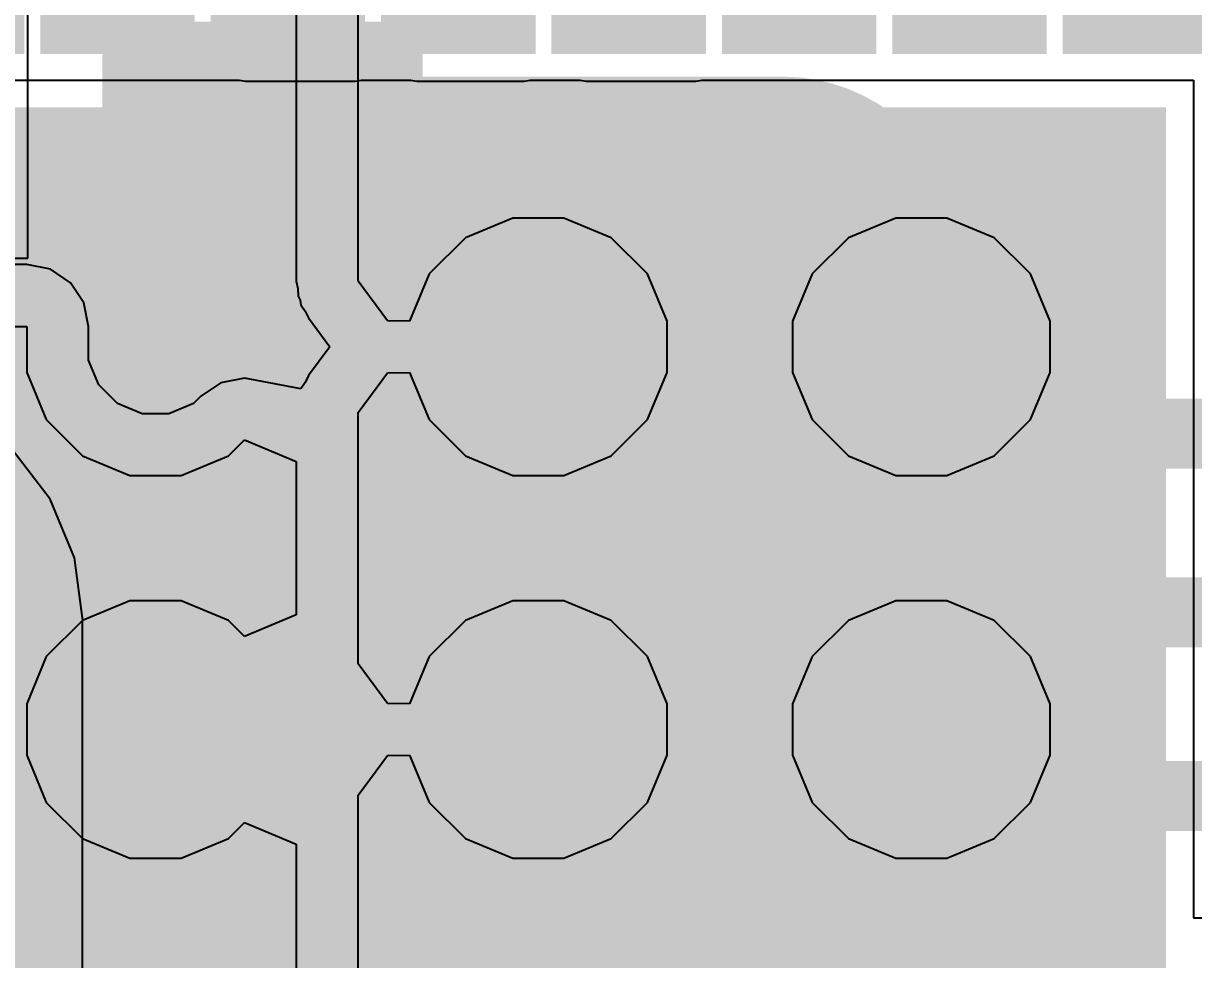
# Model space of a CAD drawing. Header units: inches. Extents: x -10 to 344, y -7 to 75.
# Drawn here: x 52.382 to 55.816, y 7.869 to 10.619 of the extents above; entities that cross this region are included whole.
import ezdxf

# ---------------------------------------------------------------- set-up
doc = ezdxf.new("R2010")
doc.units = ezdxf.units.IN
for name, color, linetype in [('Bottom Layer', 5, 'Continuous'), ('Bottom Solder', 6, 'Continuous'), ('Drill Drawing', 1, 'Continuous'), ('Mid Layer 1', 16, 'Continuous'), ('Mid Layer 2', 76, 'Continuous'), ('Top Layer', 1, 'Continuous'), ('Top Overlay', 2, 'Continuous'), ('Top Paste', 8, 'Continuous'), ('Top Solder', 216, 'Continuous'), ('Via Holes', 16, 'Continuous')]:
    doc.layers.add(name, color=color, linetype=linetype)
doc.styles.add('Arial_Bold', font='', dxfattribs={"height": 0.2})
doc.styles.get('Arial_Bold').set_extended_font_data('Arial', bold=True)

# ---------------------------------------------------------------- blocks, each defined once
blk = doc.blocks.new('C___0402_25')
at = {"layer": 'Top Layer'}
for points in [[(-0.6985, -0.3175), (-0.6985, 0.3175), (-0.2413, 0.3175), (-0.2413, -0.3175)], [(0.2413, -0.3175), (0.2413, 0.3175), (0.6985, 0.3175), (0.6985, -0.3175)]]:
    blk.add_hatch(color=1, dxfattribs=at).paths.add_polyline_path(points)
at = {"layer": 'Top Paste'}
for points in [[(-0.6985, -0.3175), (-0.6985, 0.3175), (-0.2413, 0.3175), (-0.2413, -0.3175)], [(0.2413, -0.3175), (0.2413, 0.3175), (0.6985, 0.3175), (0.6985, -0.3175)]]:
    blk.add_hatch(color=8, dxfattribs=at).paths.add_polyline_path(points)
at = {"layer": 'Top Solder'}
for points in [[(-0.7585, -0.3775), (-0.7585, 0.3775), (-0.1813, 0.3775), (-0.1813, -0.3775)], [(0.1813, -0.3775), (0.1813, 0.3775), (0.7585, 0.3775), (0.7585, -0.3775)]]:
    blk.add_hatch(color=216, dxfattribs=at).paths.add_polyline_path(points)
at = {"layer": 'Top Overlay'}
for points in [[(-0.7874, 0.4064, 0.127, 0.127, 0), (-0.2794, 0.4064, 0.127, 0.127, 0)], [(-0.7874, 0.4064, 0.127, 0.127, 0), (-0.7874, -0.4064, 0.127, 0.127, 0)], [(0.2794, 0.4064, 0.127, 0.127, 0), (0.7874, 0.4064, 0.127, 0.127, 0)], [(0.7874, 0.4064, 0.127, 0.127, 0), (0.7874, -0.4064, 0.127, 0.127, 0)], [(-0.7874, -0.4064, 0.127, 0.127, 0), (-0.2794, -0.4064, 0.127, 0.127, 0)], [(0.2794, -0.4064, 0.127, 0.127, 0), (0.7874, -0.4064, 0.127, 0.127, 0)]]:
    blk.add_lwpolyline(points, format="xyseb", dxfattribs=at)
for points in [[(-0.8191, 0.4064, 0.0635, 0.0635, 1), (-0.7556, 0.4064, 0.0635, 0.0635, 1)], [(-0.8191, 0.4064, 0.0635, 0.0635, 1), (-0.7556, 0.4064, 0.0635, 0.0635, 1)], [(-0.3111, 0.4064, 0.0635, 0.0635, 1), (-0.2477, 0.4064, 0.0635, 0.0635, 1)], [(0.2477, 0.4064, 0.0635, 0.0635, 1), (0.3111, 0.4064, 0.0635, 0.0635, 1)], [(0.7556, 0.4064, 0.0635, 0.0635, 1), (0.8191, 0.4064, 0.0635, 0.0635, 1)], [(0.7556, 0.4064, 0.0635, 0.0635, 1), (0.8191, 0.4064, 0.0635, 0.0635, 1)], [(-0.8191, -0.4064, 0.0635, 0.0635, 1), (-0.7556, -0.4064, 0.0635, 0.0635, 1)], [(-0.8191, -0.4064, 0.0635, 0.0635, 1), (-0.7556, -0.4064, 0.0635, 0.0635, 1)], [(-0.3111, -0.4064, 0.0635, 0.0635, 1), (-0.2477, -0.4064, 0.0635, 0.0635, 1)], [(0.2477, -0.4064, 0.0635, 0.0635, 1), (0.3111, -0.4064, 0.0635, 0.0635, 1)], [(0.7556, -0.4064, 0.0635, 0.0635, 1), (0.8191, -0.4064, 0.0635, 0.0635, 1)], [(0.7556, -0.4064, 0.0635, 0.0635, 1), (0.8191, -0.4064, 0.0635, 0.0635, 1)]]:
    blk.add_lwpolyline(points, format="xyseb", close=True, dxfattribs=at)
blk = doc.blocks.new('32_QFN__5_5__B_27')
at = {"layer": 'Bottom Layer'}
blk.add_hatch(color=5, dxfattribs=at).paths.add_polyline_path([(-1.725, 1.725), (1.725, 1.725), (1.725, -1.725), (-1.725, -1.725)])
at = {"layer": 'Bottom Solder'}
for points in [[(1.9834, 1.9766), (2.8866, 1.9766), (2.8866, 1.5234), (1.9834, 1.5234)], [(-1.8266, 1.8266), (1.8266, 1.8266), (1.8266, -1.8266), (-1.8266, -1.8266)], [(1.9834, 1.4766), (2.8866, 1.4766), (2.8866, 1.0234), (1.9834, 1.0234)], [(1.9834, 0.9766), (2.8866, 0.9766), (2.8866, 0.5234), (1.9834, 0.5234)], [(1.9834, 0.4766), (2.8866, 0.4766), (2.8866, 0.0234), (1.9834, 0.0234)], [(1.9834, -0.0234), (2.8866, -0.0234), (2.8866, -0.4766), (1.9834, -0.4766)], [(1.9834, -0.5234), (2.8866, -0.5234), (2.8866, -0.9766), (1.9834, -0.9766)], [(1.9834, -1.0234), (2.8866, -1.0234), (2.8866, -1.4766), (1.9834, -1.4766)], [(1.9834, -1.5234), (2.8866, -1.5234), (2.8866, -1.9766), (1.9834, -1.9766)]]:
    blk.add_hatch(color=6, dxfattribs=at).paths.add_polyline_path(points)

msp = doc.modelspace()

# ---------------------------------------------------------------- hatches: boundary and pattern name
at = {"layer": 'Bottom Layer'}
h = msp.add_hatch(color=5, dxfattribs=at)
edge = h.paths.add_edge_path()
edge.add_arc((52.7697, 9.669), 0.2, 0, 360)
h = msp.add_hatch(color=5, dxfattribs=at)
edge = h.paths.add_edge_path()
edge.add_arc((53.8935, 9.669), 0.2, 0, 360)
h = msp.add_hatch(color=5, dxfattribs=at)
edge = h.paths.add_edge_path()
edge.add_arc((55.0173, 9.669), 0.2, 0, 360)
h = msp.add_hatch(color=5, dxfattribs=at)
edge = h.paths.add_edge_path()
edge.add_arc((52.7697, 8.5452), 0.2, 0, 360)
h = msp.add_hatch(color=5, dxfattribs=at)
edge = h.paths.add_edge_path()
edge.add_arc((53.8935, 8.5452), 0.2, 0, 360)
h = msp.add_hatch(color=5, dxfattribs=at)
edge = h.paths.add_edge_path()
edge.add_arc((55.0173, 8.5452), 0.2, 0, 360)
at = {"layer": 'Mid Layer 1'}
h = msp.add_hatch(color=16, dxfattribs=at)
edge = h.paths.add_edge_path()
edge.add_arc((52.7697, 9.669), 0.2, 0, 360)
h = msp.add_hatch(color=16, dxfattribs=at)
edge = h.paths.add_edge_path()
edge.add_arc((53.8935, 9.669), 0.2, 0, 360)
h = msp.add_hatch(color=16, dxfattribs=at)
edge = h.paths.add_edge_path()
edge.add_arc((55.0173, 9.669), 0.2, 0, 360)
h = msp.add_hatch(color=16, dxfattribs=at)
edge = h.paths.add_edge_path()
edge.add_arc((52.7697, 8.5452), 0.2, 0, 360)
h = msp.add_hatch(color=16, dxfattribs=at)
edge = h.paths.add_edge_path()
edge.add_arc((53.8935, 8.5452), 0.2, 0, 360)
h = msp.add_hatch(color=16, dxfattribs=at)
edge = h.paths.add_edge_path()
edge.add_arc((55.0173, 8.5452), 0.2, 0, 360)
at = {"layer": 'Mid Layer 2'}
h = msp.add_hatch(color=76, dxfattribs=at)
edge = h.paths.add_edge_path()
edge.add_arc((52.7697, 9.669), 0.2, 0, 360)
h = msp.add_hatch(color=76, dxfattribs=at)
edge = h.paths.add_edge_path()
edge.add_arc((53.8935, 9.669), 0.2, 0, 360)
h = msp.add_hatch(color=76, dxfattribs=at)
edge = h.paths.add_edge_path()
edge.add_arc((55.0173, 9.669), 0.2, 0, 360)
h = msp.add_hatch(color=76, dxfattribs=at)
edge = h.paths.add_edge_path()
edge.add_arc((52.7697, 8.5452), 0.2, 0, 360)
h = msp.add_hatch(color=76, dxfattribs=at)
edge = h.paths.add_edge_path()
edge.add_arc((53.8935, 8.5452), 0.2, 0, 360)
h = msp.add_hatch(color=76, dxfattribs=at)
edge = h.paths.add_edge_path()
edge.add_arc((55.0173, 8.5452), 0.2, 0, 360)
at = {"layer": 'Top Layer'}
h = msp.add_hatch(color=1, dxfattribs=at)
edge = h.paths.add_edge_path()
edge.add_arc((52.7697, 9.669), 0.2, 0, 360)
h = msp.add_hatch(color=1, dxfattribs=at)
edge = h.paths.add_edge_path()
edge.add_arc((53.8935, 9.669), 0.2, 0, 360)
h = msp.add_hatch(color=1, dxfattribs=at)
edge = h.paths.add_edge_path()
edge.add_arc((55.0173, 9.669), 0.2, 0, 360)
h = msp.add_hatch(color=1, dxfattribs=at)
edge = h.paths.add_edge_path()
edge.add_arc((52.7697, 8.5452), 0.2, 0, 360)
h = msp.add_hatch(color=1, dxfattribs=at)
edge = h.paths.add_edge_path()
edge.add_arc((53.8935, 8.5452), 0.2, 0, 360)
h = msp.add_hatch(color=1, dxfattribs=at)
edge = h.paths.add_edge_path()
edge.add_arc((55.0173, 8.5452), 0.2, 0, 360)
at = {"layer": 'Via Holes'}
h = msp.add_hatch(color=7, dxfattribs=at)
edge = h.paths.add_edge_path()
edge.add_arc((52.7697, 9.669), 0.1, 0, 360)
h = msp.add_hatch(color=7, dxfattribs=at)
edge = h.paths.add_edge_path()
edge.add_arc((53.8935, 9.669), 0.1, 0, 360)
h = msp.add_hatch(color=7, dxfattribs=at)
edge = h.paths.add_edge_path()
edge.add_arc((55.0173, 9.669), 0.1, 0, 360)
h = msp.add_hatch(color=7, dxfattribs=at)
edge = h.paths.add_edge_path()
edge.add_arc((52.7697, 8.5452), 0.1, 0, 360)
h = msp.add_hatch(color=7, dxfattribs=at)
edge = h.paths.add_edge_path()
edge.add_arc((53.8935, 8.5452), 0.1, 0, 360)
h = msp.add_hatch(color=7, dxfattribs=at)
edge = h.paths.add_edge_path()
edge.add_arc((55.0173, 8.5452), 0.1, 0, 360)

# ---------------------------------------------------------------- linework, layer by layer
at = {"layer": 'Bottom Layer'}
for p, q in [((52.0013, 10.4524), (53.016, 10.4524)), ((53.016, 10.4524), (53.0335, 10.4489)), ((53.0335, 10.4489), (53.3557, 10.4489)), ((53.3557, 10.4489), (53.3732, 10.4524)), ((53.3732, 10.4524), (53.5195, 10.4524)), ((53.5195, 10.4524), (53.537, 10.4489)), ((53.537, 10.4489), (53.8522, 10.4489)), ((53.8522, 10.4489), (53.8697, 10.4524)), ((53.8697, 10.4524), (54.016, 10.4524)), ((54.016, 10.4524), (54.0335, 10.4489)), ((54.0335, 10.4489), (54.3557, 10.4489)), ((54.3557, 10.4489), (54.3732, 10.4524)), ((54.3732, 10.4524), (55.8157, 10.4524)), ((55.8157, 10.4524), (55.8157, 9.9924)), ((55.8157, 9.9924), (55.8157, 8.9924)), ((55.8157, 8.9924), (55.8157, 7.9924)), ((55.8157, 7.9924), (56.1228, 7.9924))]:
    msp.add_line(p, q, dxfattribs=at)
msp.add_lwpolyline([(53.9085, 8.5452, 0.254, 0.254, 0), (54.9134, 7.5403, 0.254, 0.254, 0)], format="xyseb", dxfattribs=at)
msp.add_lwpolyline([(53.845, 8.5452, 0.127, 0.127, 1), (53.972, 8.5452, 0.127, 0.127, 1)], format="xyseb", close=True, dxfattribs=at)
at = {"layer": 'Drill Drawing'}
for points in [[(53.0237, 9.669, 0.0508, 0.0508, 1), (52.5157, 9.669, 0.0508, 0.0508, 1)], [(54.1475, 9.669, 0.0508, 0.0508, 1), (53.6395, 9.669, 0.0508, 0.0508, 1)], [(55.2713, 9.669, 0.0508, 0.0508, 1), (54.7633, 9.669, 0.0508, 0.0508, 1)], [(52.503, 9.669, 0.0254, 0.0254, 1), (52.5284, 9.669, 0.0254, 0.0254, 1)], [(53.011, 9.669, 0.0254, 0.0254, 1), (53.0364, 9.669, 0.0254, 0.0254, 1)], [(53.6268, 9.669, 0.0254, 0.0254, 1), (53.6522, 9.669, 0.0254, 0.0254, 1)], [(54.1348, 9.669, 0.0254, 0.0254, 1), (54.1602, 9.669, 0.0254, 0.0254, 1)], [(54.7506, 9.669, 0.0254, 0.0254, 1), (54.776, 9.669, 0.0254, 0.0254, 1)], [(55.2586, 9.669, 0.0254, 0.0254, 1), (55.284, 9.669, 0.0254, 0.0254, 1)], [(53.0237, 8.5452, 0.0508, 0.0508, 1), (52.5157, 8.5452, 0.0508, 0.0508, 1)], [(54.1475, 8.5452, 0.0508, 0.0508, 1), (53.6395, 8.5452, 0.0508, 0.0508, 1)], [(55.2713, 8.5452, 0.0508, 0.0508, 1), (54.7633, 8.5452, 0.0508, 0.0508, 1)], [(52.503, 8.5452, 0.0254, 0.0254, 1), (52.5284, 8.5452, 0.0254, 0.0254, 1)], [(53.011, 8.5452, 0.0254, 0.0254, 1), (53.0364, 8.5452, 0.0254, 0.0254, 1)], [(53.6268, 8.5452, 0.0254, 0.0254, 1), (53.6522, 8.5452, 0.0254, 0.0254, 1)], [(54.1348, 8.5452, 0.0254, 0.0254, 1), (54.1602, 8.5452, 0.0254, 0.0254, 1)], [(54.7506, 8.5452, 0.0254, 0.0254, 1), (54.776, 8.5452, 0.0254, 0.0254, 1)], [(55.2586, 8.5452, 0.0254, 0.0254, 1), (55.284, 8.5452, 0.0254, 0.0254, 1)]]:
    msp.add_lwpolyline(points, format="xyseb", close=True, dxfattribs=at)
at = {"layer": 'Mid Layer 2'}
for p, q in [((53.3643, 9.8618), (53.3643, 11.4752)), ((53.183, 11.3482), (53.183, 9.8618)), ((53.8183, 10.0468), (53.6795, 9.9893)), ((53.9686, 10.0468), (53.8183, 10.0468)), ((54.1075, 9.9893), (53.9686, 10.0468)), ((54.9421, 10.0468), (54.8033, 9.9893)), ((55.0924, 10.0468), (54.9421, 10.0468)), ((55.2313, 9.9893), (55.0924, 10.0468)), ((53.6795, 9.9893), (53.5732, 9.883)), ((54.2138, 9.883), (54.1075, 9.9893)), ((54.8033, 9.9893), (54.697, 9.883)), ((55.3376, 9.883), (55.2313, 9.9893)), ((52.3919, 9.9103), (52.1827, 9.9103)), ((52.4613, 9.8965), (52.3919, 9.9103)), ((52.5201, 9.8572), (52.4613, 9.8965)), ((52.5594, 9.7984), (52.5201, 9.8572)), ((53.183, 9.8618), (53.1874, 9.84)), ((53.4508, 9.7452), (53.3643, 9.8618)), ((53.5732, 9.883), (53.5157, 9.7441)), ((54.2713, 9.7441), (54.2138, 9.883)), ((54.697, 9.883), (54.6395, 9.7441)), ((55.3951, 9.7441), (55.3376, 9.883)), ((53.1874, 9.84), (53.1885, 9.8178)), ((52.5732, 9.729), (52.5594, 9.7984)), ((53.1885, 9.8178), (53.1942, 9.8056)), ((53.1942, 9.8056), (53.1968, 9.7924)), ((53.1968, 9.7924), (53.2092, 9.7739)), ((53.2092, 9.7739), (53.2187, 9.7538)), ((53.2187, 9.7538), (53.2816, 9.669)), ((52.1827, 9.729), (52.3919, 9.729)), ((52.3919, 9.729), (52.3919, 9.5938)), ((52.5732, 9.6299), (52.5732, 9.729)), ((53.4509, 9.7452), (53.4508, 9.7452)), ((53.5157, 9.7441), (53.4509, 9.7452)), ((53.4509, 9.7452), (53.4509, 9.7452)), ((54.2713, 9.5938), (54.2713, 9.7441)), ((54.6395, 9.7441), (54.6395, 9.5938)), ((55.3951, 9.5938), (55.3951, 9.7441)), ((53.2816, 9.669), (53.2187, 9.5842)), ((52.6031, 9.5577), (52.5732, 9.6299)), ((52.3919, 9.5938), (52.4494, 9.455)), ((53.2187, 9.5842), (53.2092, 9.564)), ((53.3643, 9.4762), (53.4508, 9.5928)), ((53.4508, 9.5928), (53.4509, 9.5928)), ((53.4509, 9.5928), (53.5157, 9.5938)), ((53.4509, 9.5928), (53.4509, 9.5928)), ((53.5157, 9.5938), (53.5732, 9.455)), ((54.2138, 9.455), (54.2713, 9.5938)), ((54.6395, 9.5938), (54.697, 9.455)), ((55.3376, 9.455), (55.3951, 9.5938)), ((52.6584, 9.5024), (52.6031, 9.5577)), ((52.9613, 9.5631), (52.9024, 9.5238)), ((53.0306, 9.5769), (52.9613, 9.5631)), ((53.047, 9.5737), (53.0306, 9.5769)), ((53.1968, 9.5456), (53.047, 9.5737)), ((53.2092, 9.564), (53.1968, 9.5456)), ((52.9024, 9.5238), (52.881, 9.5024)), ((52.7306, 9.4725), (52.6584, 9.5024)), ((52.881, 9.5024), (52.8088, 9.4725)), ((52.4494, 9.455), (52.5557, 9.3487)), ((52.8088, 9.4725), (52.7306, 9.4725)), ((53.3643, 8.738), (53.3643, 9.4762)), ((53.5732, 9.455), (53.6795, 9.3487)), ((54.1075, 9.3487), (54.2138, 9.455)), ((54.697, 9.455), (54.8033, 9.3487)), ((55.2313, 9.3487), (55.3376, 9.455)), ((52.9837, 9.3487), (53.0306, 9.3956)), ((53.0306, 9.3956), (53.183, 9.3325)), ((52.5557, 9.3487), (52.6945, 9.2912)), ((52.8448, 9.2912), (52.9837, 9.3487)), ((53.6795, 9.3487), (53.8183, 9.2912)), ((53.9686, 9.2912), (54.1075, 9.3487)), ((54.8033, 9.3487), (54.9421, 9.2912)), ((55.0924, 9.2912), (55.2313, 9.3487)), ((53.183, 9.3325), (53.183, 8.8817)), ((52.6945, 9.2912), (52.8448, 9.2912)), ((53.8183, 9.2912), (53.9686, 9.2912)), ((54.9421, 9.2912), (55.0924, 9.2912)), ((52.6945, 8.923), (52.5557, 8.8655)), ((52.8448, 8.923), (52.6945, 8.923)), ((52.9837, 8.8655), (52.8448, 8.923)), ((53.8183, 8.923), (53.6795, 8.8655)), ((53.9686, 8.923), (53.8183, 8.923)), ((54.1075, 8.8655), (53.9686, 8.923)), ((54.9421, 8.923), (54.8033, 8.8655)), ((55.0924, 8.923), (54.9421, 8.923)), ((55.2313, 8.8655), (55.0924, 8.923)), ((52.5557, 8.8655), (52.4494, 8.7592)), ((53.0306, 8.8185), (52.9837, 8.8655)), ((53.183, 8.8817), (53.0306, 8.8185)), ((53.6795, 8.8655), (53.5732, 8.7592)), ((54.2138, 8.7592), (54.1075, 8.8655)), ((54.8033, 8.8655), (54.697, 8.7592)), ((55.3376, 8.7592), (55.2313, 8.8655)), ((52.4494, 8.7592), (52.3919, 8.6203)), ((53.5732, 8.7592), (53.5157, 8.6203)), ((54.2713, 8.6203), (54.2138, 8.7592)), ((54.697, 8.7592), (54.6395, 8.6203)), ((55.3951, 8.6203), (55.3376, 8.7592)), ((53.4508, 8.6214), (53.3643, 8.738)), ((52.3919, 8.6203), (52.3919, 8.47)), ((53.4509, 8.6214), (53.4508, 8.6214)), ((53.5157, 8.6203), (53.4509, 8.6214)), ((53.4509, 8.6214), (53.4509, 8.6214)), ((54.2713, 8.47), (54.2713, 8.6203)), ((54.6395, 8.6203), (54.6395, 8.47)), ((55.3951, 8.47), (55.3951, 8.6203)), ((52.3919, 8.47), (52.4494, 8.3312)), ((53.3643, 8.3524), (53.4508, 8.469)), ((53.4508, 8.469), (53.4509, 8.469)), ((53.4509, 8.469), (53.5157, 8.47)), ((53.4509, 8.469), (53.4509, 8.469)), ((53.5157, 8.47), (53.5732, 8.3312)), ((54.2138, 8.3312), (54.2713, 8.47)), ((54.6395, 8.47), (54.697, 8.3312)), ((55.3376, 8.3312), (55.3951, 8.47)), ((53.3643, 7.6142), (53.3643, 8.3524)), ((52.4494, 8.3312), (52.5557, 8.2249)), ((53.5732, 8.3312), (53.6795, 8.2249)), ((54.1075, 8.2249), (54.2138, 8.3312)), ((54.697, 8.3312), (54.8033, 8.2249)), ((55.2313, 8.2249), (55.3376, 8.3312)), ((52.9837, 8.2249), (53.0306, 8.2718)), ((53.0306, 8.2718), (53.183, 8.2087)), ((52.5557, 8.2249), (52.6945, 8.1674)), ((52.8448, 8.1674), (52.9837, 8.2249)), ((53.183, 8.2087), (53.183, 7.7579)), ((53.6795, 8.2249), (53.8183, 8.1674)), ((53.9686, 8.1674), (54.1075, 8.2249)), ((54.8033, 8.2249), (54.9421, 8.1674)), ((55.0924, 8.1674), (55.2313, 8.2249)), ((52.6945, 8.1674), (52.8448, 8.1674)), ((53.8183, 8.1674), (53.9686, 8.1674)), ((54.9421, 8.1674), (55.0924, 8.1674))]:
    msp.add_line(p, q, dxfattribs=at)
at = {"layer": 'Top Layer'}
for p, q in [((52.395, 9.9289), (52.395, 10.7163)), ((51.8637, 9.9289), (52.395, 9.9289)), ((52.4611, 9.2213), (52.3481, 9.3686)), ((52.5321, 9.0497), (52.4611, 9.2213)), ((52.5564, 8.8656), (52.5321, 9.0497)), ((52.5553, 6.9921), (52.5553, 8.8656)), ((52.5553, 8.8656), (52.5564, 8.8656))]:
    msp.add_line(p, q, dxfattribs=at)
for points in [[(53.0588, 10.3353, 0.254, 0.254, 0), (53.0842, 10.3353, 0.254, 0.254, 0)], [(53.0842, 10.3353, 0.254, 0.254, 0), (54.6097, 10.3353, 0.254, 0.254, 0)], [(54.6097, 10.3353, 0.254, 0.254, -0.414214), (55.0173, 9.9277, 0.254, 0.254, 0)], [(55.0173, 9.669, 0.254, 0.254, 0), (55.0173, 9.9277, 0.254, 0.254, 0)]]:
    msp.add_lwpolyline(points, format="xyseb", dxfattribs=at)
for points in [[(52.9953, 10.3353, 0.127, 0.127, 1), (53.1223, 10.3353, 0.127, 0.127, 1)], [(53.0207, 10.3353, 0.127, 0.127, 1), (53.1477, 10.3353, 0.127, 0.127, 1)], [(53.0207, 10.3353, 0.127, 0.127, 1), (53.1477, 10.3353, 0.127, 0.127, 1)], [(54.5462, 10.3353, 0.127, 0.127, 1), (54.6732, 10.3353, 0.127, 0.127, 1)], [(54.5462, 10.3353, 0.127, 0.127, 1), (54.6732, 10.3353, 0.127, 0.127, 1)], [(54.9538, 9.9277, 0.127, 0.127, 1), (55.0808, 9.9277, 0.127, 0.127, 1)], [(54.9538, 9.9277, 0.127, 0.127, 1), (55.0808, 9.9277, 0.127, 0.127, 1)], [(54.9538, 9.669, 0.127, 0.127, 1), (55.0808, 9.669, 0.127, 0.127, 1)]]:
    msp.add_lwpolyline(points, format="xyseb", close=True, dxfattribs=at)

# ---------------------------------------------------------------- block references
at = {"rotation": 90}
for name, p in [('C___0402_25', (53.0842, 10.8052)), ('32_QFN__5_5__B_27', (53.9085, 8.5452))]:
    msp.add_blockref(name, p, dxfattribs=at)

# ---------------------------------------------------------------- texts
at = {"layer": 'Top Overlay', "style": 'Arial_Bold'}
msp.add_text('EN', height=1.27, rotation=360, dxfattribs=at).set_placement((55.3058, 8.2469))

doc.saveas('drawing.dxf')
